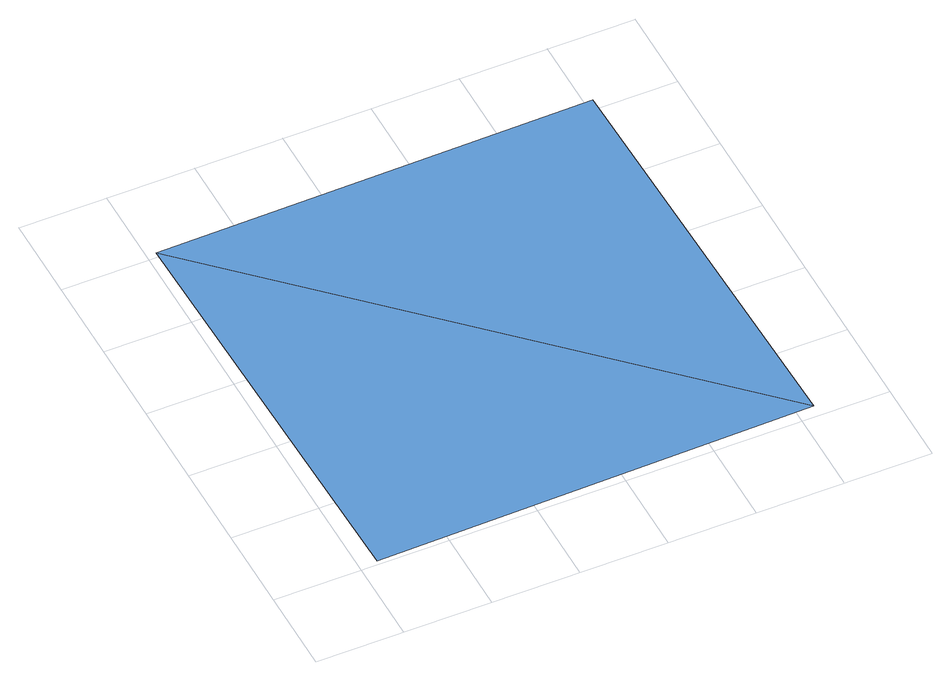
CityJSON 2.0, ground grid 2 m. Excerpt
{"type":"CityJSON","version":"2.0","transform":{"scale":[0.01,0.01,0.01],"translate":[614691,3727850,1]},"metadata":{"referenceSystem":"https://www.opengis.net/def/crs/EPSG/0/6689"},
"CityObjects":{
"waterbody1":{"type":"WaterBody","attributes":{"name":"福岡県津波浸水想定図","class":"1140","function":"2","WaterBodyTsunamiRiskAttribute.description":"1","WaterBodyTsunamiRiskAttribute.rank":"4"},"geometry":[{"type":"MultiSurface","lod":"1","boundaries":[[[0,1,2]],[[1,0,3]]]}]}
},
"vertices":[
[1040,28,97],[20,1008,102],[40,8,99],[1020,1027,96]
]}
